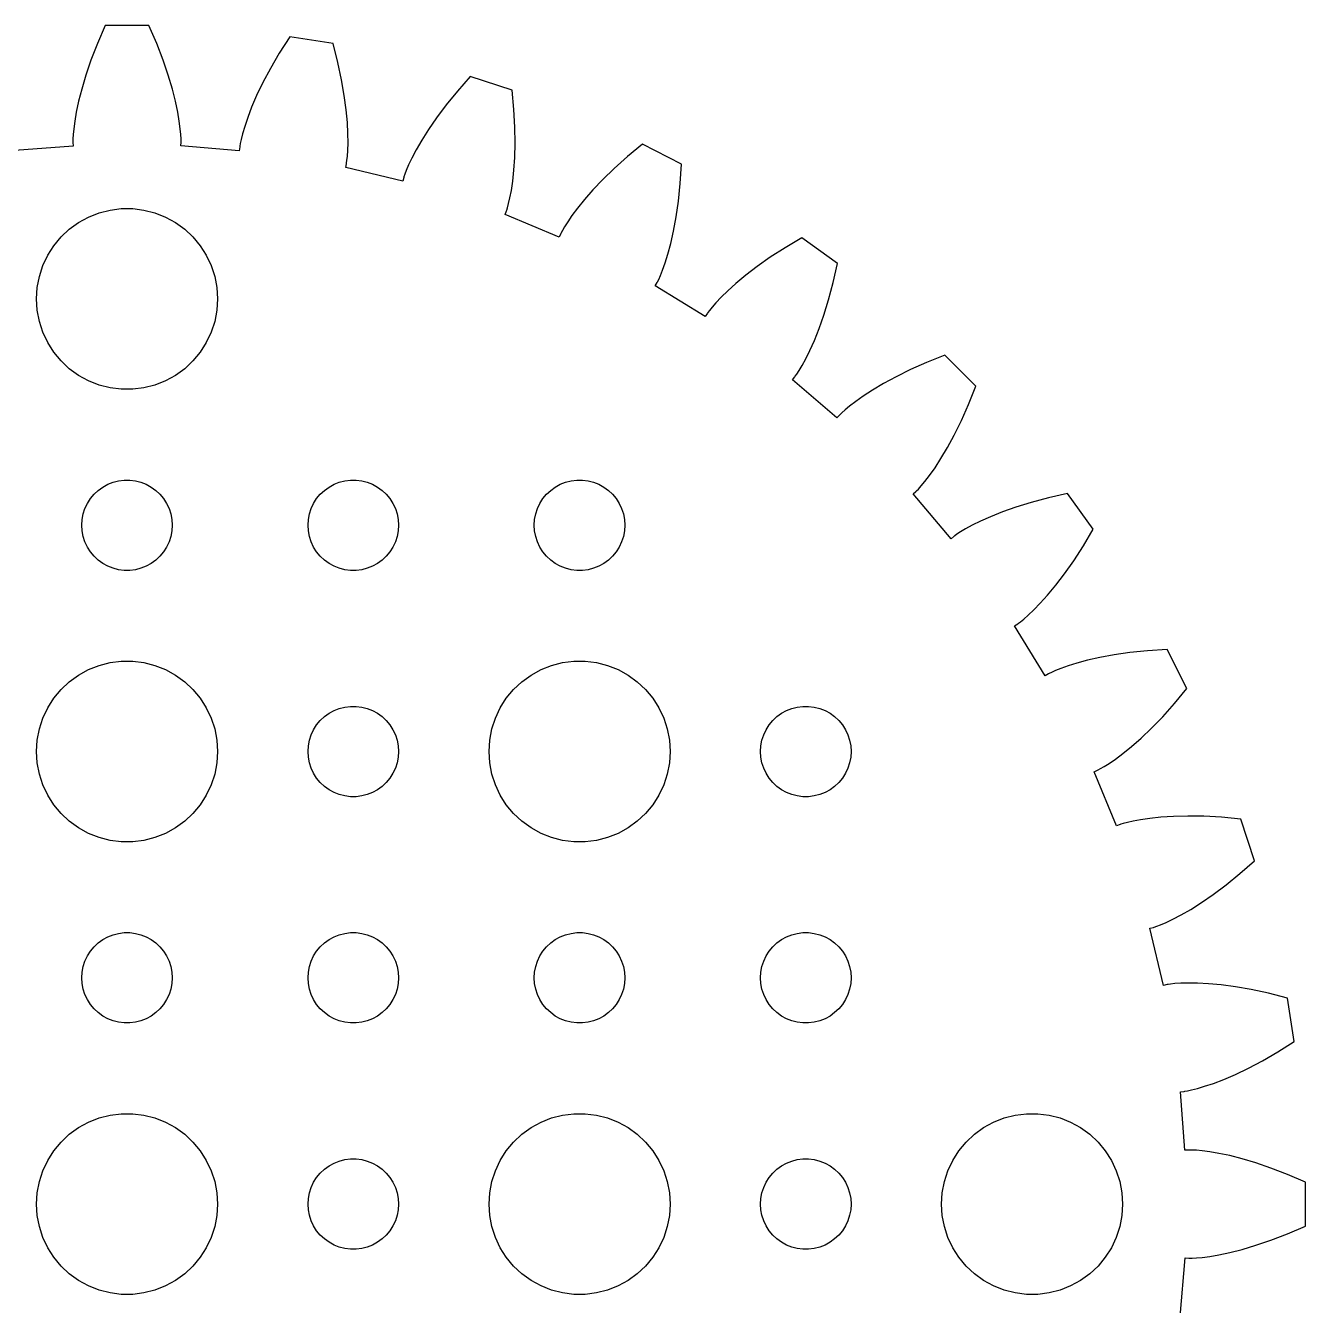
# Model space of a CAD drawing. Header units: metres. Extents: x -39.1 to 39.1, y -39.1 to 39.1.
# Drawn here: x -3.36 to 39.06, y -3.36 to 39.06 of the extents above; entities that cross this region are included whole.
import ezdxf

# ---------------------------------------------------------------- set-up
doc = ezdxf.new("R2010")
doc.units = ezdxf.units.M

msp = doc.modelspace()

# ---------------------------------------------------------------- linework, layer by layer
for p, q in [((-0.727402, 39.0597), (-0.983231, 38.4681)), ((0.727402, 39.0597), (-0.727402, 39.0597)), ((0.983231, 38.4681), (0.727402, 39.0597)), ((5.39183, 38.6926), (5.0466, 38.1483)), ((6.82874, 38.465), (5.39183, 38.6926)), ((-0.983231, 38.4681), (-1.1951, 37.919)), ((1.1951, 37.919), (0.983231, 38.4681)), ((6.98885, 37.8407), (6.82874, 38.465)), ((-1.1951, 37.919), (-1.36684, 37.415)), ((1.36684, 37.415), (1.1951, 37.919)), ((5.0466, 38.1483), (4.75145, 37.6391)), ((7.11221, 37.2652), (6.98885, 37.8407)), ((-1.36684, 37.415), (-1.50243, 36.9582)), ((1.50243, 36.9582), (1.36684, 37.415)), ((4.75145, 37.6391), (4.50298, 37.1682)), ((11.3783, 37.3728), (10.9522, 36.8892)), ((12.7619, 36.9232), (11.3783, 37.3728)), ((-1.50243, 36.9582), (-1.60591, 36.5508)), ((1.60591, 36.5508), (1.50243, 36.9582)), ((4.50298, 37.1682), (4.29761, 36.7382)), ((7.20299, 36.7405), (7.11221, 37.2652)), ((12.8224, 36.2815), (12.7619, 36.9232)), ((-1.60591, 36.5508), (-1.68147, 36.1944)), ((1.68147, 36.1944), (1.60591, 36.5508)), ((4.29761, 36.7382), (4.13165, 36.352)), ((7.26546, 36.2682), (7.20299, 36.7405)), ((10.9522, 36.8892), (10.581, 36.4324)), ((-1.68147, 36.1944), (-1.73337, 35.8905)), ((1.73337, 35.8905), (1.68147, 36.1944)), ((4.13165, 36.352), (4.00127, 36.0118)), ((7.30394, 35.8496), (7.26546, 36.2682)), ((10.581, 36.4324), (10.2619, 36.0061)), ((12.8542, 35.6938), (12.8224, 36.2815)), ((-1.76591, 35.6404), (-1.78348, 35.445)), ((-1.73337, 35.8905), (-1.76591, 35.6404)), ((1.76591, 35.6404), (1.73337, 35.8905)), ((1.78348, 35.445), (1.76591, 35.6404)), ((3.90248, 35.7198), (3.83121, 35.4778)), ((4.00127, 36.0118), (3.90248, 35.7198)), ((7.32281, 35.4857), (7.30394, 35.8496)), ((10.2619, 36.0061), (9.99182, 35.6136)), ((12.8618, 35.1614), (12.8542, 35.6938)), ((-1.79051, 35.305), (-1.79146, 35.2209)), ((-1.79146, 35.2209), (-1.79077, 35.1929)), ((-1.78348, 35.445), (-1.79051, 35.305)), ((1.79051, 35.305), (1.78348, 35.445)), ((1.79146, 35.2209), (1.79051, 35.305)), ((1.79077, 35.1929), (1.79146, 35.2209)), ((3.78329, 35.2876), (3.75444, 35.1505)), ((3.83121, 35.4778), (3.78329, 35.2876)), ((7.32652, 35.1774), (7.32281, 35.4857)), ((9.7675, 35.2581), (9.58549, 34.9425)), ((9.99182, 35.6136), (9.7675, 35.2581)), ((-1.78416, 35.063), (-3.72354, 34.9168)), ((-1.79077, 35.1929), (-1.78416, 35.063)), ((1.78448, 35.0694), (1.79077, 35.1929)), ((3.72285, 34.9104), (1.78448, 35.0694)), ((3.73665, 35.0398), (3.72285, 34.9104)), ((3.74036, 35.0676), (3.73665, 35.0398)), ((3.75444, 35.1505), (3.74036, 35.0676)), ((7.30634, 34.7296), (7.31955, 34.9253)), ((7.31955, 34.9253), (7.32652, 35.1774)), ((9.58549, 34.9425), (9.44223, 34.6695)), ((12.8496, 34.6851), (12.8618, 35.1614)), ((17.0846, 35.1327), (16.5881, 34.7217)), ((18.3809, 34.4722), (17.0846, 35.1327)), ((7.24858, 34.3585), (7.27411, 34.4795)), ((7.27411, 34.4795), (7.27916, 34.5071)), ((7.27916, 34.5071), (7.29138, 34.5903)), ((7.29138, 34.5903), (7.30634, 34.7296)), ((9.33398, 34.4417), (9.2569, 34.2613)), ((9.44223, 34.6695), (9.33398, 34.4417)), ((12.8221, 34.2656), (12.8496, 34.6851)), ((16.5881, 34.7217), (16.15, 34.3286)), ((18.3402, 33.8289), (18.3809, 34.4722)), ((9.13821, 33.8982), (7.24858, 34.3585)), ((9.17209, 34.0238), (9.13821, 33.8982)), ((9.18008, 34.0507), (9.17209, 34.0238)), ((9.20697, 34.1304), (9.18008, 34.0507)), ((9.2569, 34.2613), (9.20697, 34.1304)), ((12.7838, 33.9033), (12.8221, 34.2656)), ((15.7682, 33.9575), (15.44, 33.6121)), ((16.15, 34.3286), (15.7682, 33.9575)), ((12.693, 33.3503), (12.7393, 33.5982)), ((12.7393, 33.5982), (12.7838, 33.9033)), ((15.44, 33.6121), (15.1628, 33.2961)), ((18.2797, 33.2435), (18.3402, 33.8289)), ((12.6127, 33.0238), (12.6493, 33.159)), ((12.6493, 33.159), (12.693, 33.3503)), ((15.1628, 33.2961), (14.9337, 33.0128)), ((18.2039, 32.7164), (18.2797, 33.2435)), ((-1.60747, 32.533), (-1.27733, 32.7145)), ((-1.27733, 32.7145), (-0.927048, 32.8532)), ((-0.927048, 32.8532), (-0.562134, 32.9469)), ((-0.562134, 32.9469), (-0.18837, 32.9941)), ((-0.18837, 32.9941), (0.18837, 32.9941)), ((0.18837, 32.9941), (0.562134, 32.9469)), ((0.562134, 32.9469), (0.927048, 32.8532)), ((0.927048, 32.8532), (1.27733, 32.7145)), ((1.27733, 32.7145), (1.60747, 32.533)), ((12.5342, 32.8016), (12.5783, 32.9171)), ((14.3286, 32.0513), (12.5342, 32.8016)), ((12.5783, 32.9171), (12.5876, 32.9435)), ((12.5876, 32.9435), (12.6127, 33.0238)), ((14.7495, 32.7656), (14.6069, 32.5575)), ((14.9337, 33.0128), (14.7495, 32.7656)), ((18.1174, 32.2479), (18.2039, 32.7164)), ((-2.1869, 32.0536), (-1.91226, 32.3115)), ((-1.91226, 32.3115), (-1.60747, 32.533)), ((1.60747, 32.533), (1.91226, 32.3115)), ((1.91226, 32.3115), (2.1869, 32.0536)), ((14.4328, 32.2699), (14.3938, 32.1954)), ((14.5026, 32.3914), (14.4328, 32.2699)), ((14.6069, 32.5575), (14.5026, 32.3914)), ((18.0246, 31.8379), (18.1174, 32.2479)), ((-2.42705, 31.7634), (-2.1869, 32.0536)), ((2.1869, 32.0536), (2.42705, 31.7634)), ((14.3817, 32.1701), (14.3286, 32.0513)), ((14.3938, 32.1954), (14.3817, 32.1701)), ((17.9301, 31.4861), (18.0246, 31.8379)), ((22.3703, 32.0275), (21.8155, 31.6993)), ((23.5472, 31.1724), (22.3703, 32.0275)), ((-2.78932, 31.1044), (-2.62891, 31.4453)), ((-2.62891, 31.4453), (-2.42705, 31.7634)), ((2.42705, 31.7634), (2.62891, 31.4453)), ((2.62891, 31.4453), (2.78932, 31.1044)), ((17.8384, 31.1917), (17.9301, 31.4861)), ((21.8155, 31.6993), (21.3214, 31.3796)), ((-2.90575, 30.7461), (-2.78932, 31.1044)), ((2.78932, 31.1044), (2.90575, 30.7461)), ((17.7538, 30.9541), (17.8384, 31.1917)), ((20.8862, 31.0728), (20.508, 30.7829)), ((21.3214, 31.3796), (20.8862, 31.0728)), ((23.4064, 30.5434), (23.5472, 31.1724)), ((-2.97633, 30.376), (-2.90575, 30.7461)), ((2.90575, 30.7461), (2.97633, 30.376)), ((17.5112, 30.437), (17.5728, 30.5441)), ((17.5728, 30.5441), (17.5862, 30.5688)), ((17.5862, 30.5688), (17.6235, 30.6441)), ((17.6235, 30.6441), (17.6808, 30.772)), ((17.6808, 30.772), (17.7538, 30.9541)), ((20.508, 30.7829), (20.1848, 30.5141)), ((23.2551, 29.9747), (23.4064, 30.5434)), ((-3, 30), (-2.97633, 30.376)), ((2.97633, 30.376), (3, 30)), ((19.1661, 29.4152), (17.5112, 30.437)), ((19.9142, 30.2702), (19.6936, 30.0549)), ((20.1848, 30.5141), (19.9142, 30.2702)), ((-2.97633, 29.624), (-3, 30)), ((3, 30), (2.97633, 29.624)), ((19.3912, 29.7239), (19.3032, 29.6148)), ((19.5202, 29.8716), (19.3912, 29.7239)), ((19.6936, 30.0549), (19.5202, 29.8716)), ((23.0978, 29.4659), (23.2551, 29.9747)), ((-2.90575, 29.2539), (-2.97633, 29.624)), ((2.97633, 29.624), (2.90575, 29.2539)), ((19.2371, 29.5243), (19.1661, 29.4152)), ((19.253, 29.5473), (19.2371, 29.5243)), ((19.3032, 29.6148), (19.253, 29.5473)), ((22.939, 29.0167), (23.0978, 29.4659)), ((-2.78932, 28.8956), (-2.90575, 29.2539)), ((-2.62891, 28.5547), (-2.78932, 28.8956)), ((2.78932, 28.8956), (2.62891, 28.5547)), ((2.90575, 29.2539), (2.78932, 28.8956)), ((22.7832, 28.6263), (22.939, 29.0167)), ((-2.42705, 28.2366), (-2.62891, 28.5547)), ((2.62891, 28.5547), (2.42705, 28.2366)), ((22.6349, 28.2935), (22.7832, 28.6263)), ((-2.1869, 27.9464), (-2.42705, 28.2366)), ((2.42705, 28.2366), (2.1869, 27.9464)), ((22.3775, 27.7957), (22.4982, 28.0172)), ((22.4982, 28.0172), (22.6349, 28.2935)), ((27.105, 28.1337), (26.5058, 27.8963)), ((28.1337, 27.105), (27.105, 28.1337)), ((-1.91226, 27.6884), (-2.1869, 27.9464)), ((-1.60747, 27.467), (-1.91226, 27.6884)), ((1.91226, 27.6884), (1.60747, 27.467)), ((2.1869, 27.9464), (1.91226, 27.6884)), ((22.2003, 27.5099), (22.2769, 27.6273)), ((22.2769, 27.6273), (22.3775, 27.7957)), ((25.9677, 27.6578), (25.4899, 27.4229)), ((26.5058, 27.8963), (25.9677, 27.6578)), ((-1.27733, 27.2855), (-1.60747, 27.467)), ((-0.927048, 27.1468), (-1.27733, 27.2855)), ((1.27733, 27.2855), (0.927048, 27.1468)), ((1.60747, 27.467), (1.27733, 27.2855)), ((22.057, 27.3229), (22.1346, 27.4191)), ((23.5317, 26.0549), (22.057, 27.3229)), ((22.1346, 27.4191), (22.1517, 27.4413)), ((22.1517, 27.4413), (22.2003, 27.5099)), ((25.071, 27.1958), (24.7098, 26.9809)), ((25.4899, 27.4229), (25.071, 27.1958)), ((-0.562134, 27.0531), (-0.927048, 27.1468)), ((-0.18837, 27.0059), (-0.562134, 27.0531)), ((0.18837, 27.0059), (-0.18837, 27.0059)), ((0.562134, 27.0531), (0.18837, 27.0059)), ((0.927048, 27.1468), (0.562134, 27.0531)), ((24.4043, 26.7823), (24.1527, 26.6041)), ((24.7098, 26.9809), (24.4043, 26.7823)), ((27.8963, 26.5058), (28.1337, 27.105)), ((23.8023, 26.3245), (23.6983, 26.2305)), ((23.9529, 26.4502), (23.8023, 26.3245)), ((24.1527, 26.6041), (23.9529, 26.4502)), ((27.6578, 25.9677), (27.8963, 26.5058)), ((23.6189, 26.1514), (23.5317, 26.0549)), ((23.6382, 26.1717), (23.6189, 26.1514)), ((23.6983, 26.2305), (23.6382, 26.1717)), ((27.4229, 25.4899), (27.6578, 25.9677)), ((27.1958, 25.071), (27.4229, 25.4899)), ((26.9809, 24.7098), (27.1958, 25.071)), ((26.7823, 24.4043), (26.9809, 24.7098)), ((26.6041, 24.1527), (26.7823, 24.4043)), ((-0.956131, 23.6558), (-0.803726, 23.7665)), ((-0.803726, 23.7665), (-0.638657, 23.8572)), ((-0.638657, 23.8572), (-0.463516, 23.9266)), ((-0.463516, 23.9266), (-0.281067, 23.9734)), ((-0.281067, 23.9734), (-0.094177, 23.997)), ((-0.094177, 23.997), (0.094177, 23.997)), ((0.094177, 23.997), (0.281067, 23.9734)), ((0.281067, 23.9734), (0.463516, 23.9266)), ((0.463516, 23.9266), (0.638657, 23.8572)), ((0.638657, 23.8572), (0.803726, 23.7665)), ((0.803726, 23.7665), (0.956131, 23.6558)), ((6.54385, 23.6558), (6.69626, 23.7665)), ((6.69626, 23.7665), (6.86133, 23.8572)), ((6.86133, 23.8572), (7.03647, 23.9266)), ((7.03647, 23.9266), (7.21892, 23.9734)), ((7.21892, 23.9734), (7.40581, 23.997)), ((7.40581, 23.997), (7.59418, 23.997)), ((7.59418, 23.997), (7.78107, 23.9734)), ((7.78107, 23.9734), (7.96352, 23.9266)), ((7.96352, 23.9266), (8.13866, 23.8572)), ((8.13866, 23.8572), (8.30373, 23.7665)), ((8.30373, 23.7665), (8.45613, 23.6558)), ((14.0439, 23.6558), (14.1963, 23.7665)), ((14.1963, 23.7665), (14.3613, 23.8572)), ((14.3613, 23.8572), (14.5365, 23.9266)), ((14.5365, 23.9266), (14.7189, 23.9734)), ((14.7189, 23.9734), (14.9058, 23.997)), ((14.9058, 23.997), (15.0942, 23.997)), ((15.0942, 23.997), (15.2811, 23.9734)), ((15.2811, 23.9734), (15.4635, 23.9266)), ((15.4635, 23.9266), (15.6387, 23.8572)), ((15.6387, 23.8572), (15.8037, 23.7665)), ((15.8037, 23.7665), (15.9561, 23.6558)), ((26.2305, 23.6983), (26.3245, 23.8023)), ((26.3245, 23.8023), (26.4502, 23.9529)), ((26.4502, 23.9529), (26.6041, 24.1527)), ((-1.31445, 23.2226), (-1.21352, 23.3817)), ((-1.21352, 23.3817), (-1.09344, 23.5268)), ((-1.09344, 23.5268), (-0.956131, 23.6558)), ((0.956131, 23.6558), (1.09344, 23.5268)), ((1.09344, 23.5268), (1.21352, 23.3817)), ((1.21352, 23.3817), (1.31445, 23.2226)), ((6.18553, 23.2226), (6.28647, 23.3817)), ((6.28647, 23.3817), (6.40654, 23.5268)), ((6.40654, 23.5268), (6.54385, 23.6558)), ((8.45613, 23.6558), (8.59344, 23.5268)), ((8.59344, 23.5268), (8.71352, 23.3817)), ((8.71352, 23.3817), (8.81445, 23.2226)), ((13.6855, 23.2226), (13.7865, 23.3817)), ((13.7865, 23.3817), (13.9065, 23.5268)), ((13.9065, 23.5268), (14.0439, 23.6558)), ((15.9561, 23.6558), (16.0934, 23.5268)), ((16.0934, 23.5268), (16.2135, 23.3817)), ((16.2135, 23.3817), (16.3145, 23.2226)), ((26.0597, 23.536), (26.1514, 23.6189)), ((27.3178, 22.0529), (26.0597, 23.536)), ((26.1514, 23.6189), (26.1717, 23.6382)), ((26.1717, 23.6382), (26.2305, 23.6983)), ((30.5434, 23.4064), (29.9747, 23.2551)), ((31.1724, 23.5472), (30.5434, 23.4064)), ((32.0275, 22.3703), (31.1724, 23.5472)), ((-1.45287, 22.873), (-1.39465, 23.0522)), ((-1.39465, 23.0522), (-1.31445, 23.2226)), ((1.31445, 23.2226), (1.39465, 23.0522)), ((1.39465, 23.0522), (1.45287, 22.873)), ((6.04712, 22.873), (6.10533, 23.0522)), ((6.10533, 23.0522), (6.18553, 23.2226)), ((8.81445, 23.2226), (8.89465, 23.0522)), ((8.89465, 23.0522), (8.95287, 22.873)), ((13.5471, 22.873), (13.6053, 23.0522)), ((13.6053, 23.0522), (13.6855, 23.2226)), ((16.3145, 23.2226), (16.3947, 23.0522)), ((16.3947, 23.0522), (16.4529, 22.873)), ((29.0167, 22.939), (28.6263, 22.7832)), ((29.4659, 23.0978), (29.0167, 22.939)), ((29.9747, 23.2551), (29.4659, 23.0978)), ((-1.5, 22.5), (-1.48816, 22.688)), ((-1.48816, 22.312), (-1.5, 22.5)), ((-1.48816, 22.688), (-1.45287, 22.873)), ((1.45287, 22.873), (1.48816, 22.688)), ((1.48816, 22.688), (1.5, 22.5)), ((1.5, 22.5), (1.48816, 22.312)), ((6, 22.5), (6.01183, 22.688)), ((6.01183, 22.312), (6, 22.5)), ((6.01183, 22.688), (6.04712, 22.873)), ((8.95287, 22.873), (8.98816, 22.688)), ((8.98816, 22.688), (9, 22.5)), ((9, 22.5), (8.98816, 22.312)), ((13.5, 22.5), (13.5118, 22.688)), ((13.5118, 22.312), (13.5, 22.5)), ((13.5118, 22.688), (13.5471, 22.873)), ((16.4529, 22.873), (16.4882, 22.688)), ((16.4882, 22.688), (16.5, 22.5)), ((16.5, 22.5), (16.4882, 22.312)), ((28.0172, 22.4982), (27.7957, 22.3775)), ((28.2935, 22.6349), (28.0172, 22.4982)), ((28.6263, 22.7832), (28.2935, 22.6349)), ((-1.45287, 22.127), (-1.48816, 22.312)), ((-1.39465, 21.9478), (-1.45287, 22.127)), ((1.45287, 22.127), (1.39465, 21.9478)), ((1.48816, 22.312), (1.45287, 22.127)), ((6.04712, 22.127), (6.01183, 22.312)), ((6.10533, 21.9478), (6.04712, 22.127)), ((8.95287, 22.127), (8.89465, 21.9478)), ((8.98816, 22.312), (8.95287, 22.127)), ((13.5471, 22.127), (13.5118, 22.312)), ((13.6053, 21.9478), (13.5471, 22.127)), ((16.4529, 22.127), (16.3947, 21.9478)), ((16.4882, 22.312), (16.4529, 22.127)), ((27.4191, 22.1346), (27.3178, 22.0529)), ((27.4413, 22.1517), (27.4191, 22.1346)), ((27.5099, 22.2003), (27.4413, 22.1517)), ((27.6273, 22.2769), (27.5099, 22.2003)), ((27.7957, 22.3775), (27.6273, 22.2769)), ((31.6993, 21.8155), (32.0275, 22.3703)), ((-1.31445, 21.7774), (-1.39465, 21.9478)), ((-1.21352, 21.6183), (-1.31445, 21.7774)), ((1.31445, 21.7774), (1.21352, 21.6183)), ((1.39465, 21.9478), (1.31445, 21.7774)), ((6.18553, 21.7774), (6.10533, 21.9478)), ((6.28647, 21.6183), (6.18553, 21.7774)), ((8.81445, 21.7774), (8.71352, 21.6183)), ((8.89465, 21.9478), (8.81445, 21.7774)), ((13.6855, 21.7774), (13.6053, 21.9478)), ((13.7865, 21.6183), (13.6855, 21.7774)), ((16.3145, 21.7774), (16.2135, 21.6183)), ((16.3947, 21.9478), (16.3145, 21.7774)), ((31.3796, 21.3214), (31.6993, 21.8155)), ((-1.09344, 21.4732), (-1.21352, 21.6183)), ((-0.956131, 21.3442), (-1.09344, 21.4732)), ((-0.803726, 21.2335), (-0.956131, 21.3442)), ((-0.638657, 21.1427), (-0.803726, 21.2335)), ((0.803726, 21.2335), (0.638657, 21.1427)), ((0.956131, 21.3442), (0.803726, 21.2335)), ((1.09344, 21.4732), (0.956131, 21.3442)), ((1.21352, 21.6183), (1.09344, 21.4732)), ((6.40654, 21.4732), (6.28647, 21.6183)), ((6.54385, 21.3442), (6.40654, 21.4732)), ((6.69626, 21.2335), (6.54385, 21.3442)), ((6.86133, 21.1427), (6.69626, 21.2335)), ((8.30373, 21.2335), (8.13866, 21.1427)), ((8.45613, 21.3442), (8.30373, 21.2335)), ((8.59344, 21.4732), (8.45613, 21.3442)), ((8.71352, 21.6183), (8.59344, 21.4732)), ((13.9065, 21.4732), (13.7865, 21.6183)), ((14.0439, 21.3442), (13.9065, 21.4732)), ((14.1963, 21.2335), (14.0439, 21.3442)), ((14.3613, 21.1427), (14.1963, 21.2335)), ((15.8037, 21.2335), (15.6387, 21.1427)), ((15.9561, 21.3442), (15.8037, 21.2335)), ((16.0934, 21.4732), (15.9561, 21.3442)), ((16.2135, 21.6183), (16.0934, 21.4732)), ((31.0728, 20.8862), (31.3796, 21.3214)), ((-0.463516, 21.0734), (-0.638657, 21.1427)), ((-0.281067, 21.0266), (-0.463516, 21.0734)), ((-0.094177, 21.003), (-0.281067, 21.0266)), ((0.094177, 21.003), (-0.094177, 21.003)), ((0.281067, 21.0266), (0.094177, 21.003)), ((0.463516, 21.0734), (0.281067, 21.0266)), ((0.638657, 21.1427), (0.463516, 21.0734)), ((7.03647, 21.0734), (6.86133, 21.1427)), ((7.21892, 21.0266), (7.03647, 21.0734)), ((7.40581, 21.003), (7.21892, 21.0266)), ((7.59418, 21.003), (7.40581, 21.003)), ((7.78107, 21.0266), (7.59418, 21.003)), ((7.96352, 21.0734), (7.78107, 21.0266)), ((8.13866, 21.1427), (7.96352, 21.0734)), ((14.5365, 21.0734), (14.3613, 21.1427)), ((14.7189, 21.0266), (14.5365, 21.0734)), ((14.9058, 21.003), (14.7189, 21.0266)), ((15.0942, 21.003), (14.9058, 21.003)), ((15.2811, 21.0266), (15.0942, 21.003)), ((15.4635, 21.0734), (15.2811, 21.0266)), ((15.6387, 21.1427), (15.4635, 21.0734)), ((30.7829, 20.508), (31.0728, 20.8862)), ((30.5141, 20.1848), (30.7829, 20.508)), ((30.2702, 19.9142), (30.5141, 20.1848)), ((29.7239, 19.3912), (29.8716, 19.5202)), ((29.8716, 19.5202), (30.0549, 19.6936)), ((30.0549, 19.6936), (30.2702, 19.9142)), ((29.4207, 19.1696), (29.5243, 19.2371)), ((30.4313, 17.5079), (29.4207, 19.1696)), ((29.5243, 19.2371), (29.5473, 19.253)), ((29.5473, 19.253), (29.6148, 19.3032)), ((29.6148, 19.3032), (29.7239, 19.3912)), ((33.2435, 18.2797), (32.7164, 18.2039)), ((33.8289, 18.3402), (33.2435, 18.2797)), ((34.4722, 18.3809), (33.8289, 18.3402)), ((35.1327, 17.0846), (34.4722, 18.3809)), ((-1.27733, 17.7145), (-0.927048, 17.8532)), ((-0.927048, 17.8532), (-0.562134, 17.9469)), ((-0.562134, 17.9469), (-0.18837, 17.9941)), ((-0.18837, 17.9941), (0.18837, 17.9941)), ((0.18837, 17.9941), (0.562134, 17.9469)), ((0.562134, 17.9469), (0.927048, 17.8532)), ((0.927048, 17.8532), (1.27733, 17.7145)), ((13.7227, 17.7145), (14.0729, 17.8532)), ((14.0729, 17.8532), (14.4379, 17.9469)), ((14.4379, 17.9469), (14.8116, 17.9941)), ((14.8116, 17.9941), (15.1884, 17.9941)), ((15.1884, 17.9941), (15.5621, 17.9469)), ((15.5621, 17.9469), (15.927, 17.8532)), ((15.927, 17.8532), (16.2773, 17.7145)), ((31.1917, 17.8384), (30.9541, 17.7538)), ((31.4861, 17.9301), (31.1917, 17.8384)), ((31.8379, 18.0246), (31.4861, 17.9301)), ((32.2479, 18.1174), (31.8379, 18.0246)), ((32.7164, 18.2039), (32.2479, 18.1174)), ((-1.91226, 17.3115), (-1.60747, 17.533)), ((-1.60747, 17.533), (-1.27733, 17.7145)), ((1.27733, 17.7145), (1.60747, 17.533)), ((1.60747, 17.533), (1.91226, 17.3115)), ((13.0877, 17.3115), (13.3925, 17.533)), ((13.3925, 17.533), (13.7227, 17.7145)), ((16.2773, 17.7145), (16.6075, 17.533)), ((16.6075, 17.533), (16.9123, 17.3115)), ((30.5441, 17.5728), (30.4313, 17.5079)), ((30.5688, 17.5862), (30.5441, 17.5728)), ((30.6441, 17.6235), (30.5688, 17.5862)), ((30.772, 17.6808), (30.6441, 17.6235)), ((30.9541, 17.7538), (30.772, 17.6808)), ((-2.42705, 16.7634), (-2.1869, 17.0536)), ((-2.1869, 17.0536), (-1.91226, 17.3115)), ((1.91226, 17.3115), (2.1869, 17.0536)), ((2.1869, 17.0536), (2.42705, 16.7634)), ((12.5729, 16.7634), (12.8131, 17.0536)), ((12.8131, 17.0536), (13.0877, 17.3115)), ((16.9123, 17.3115), (17.1869, 17.0536)), ((17.1869, 17.0536), (17.427, 16.7634)), ((34.7217, 16.5881), (35.1327, 17.0846)), ((-2.62891, 16.4453), (-2.42705, 16.7634)), ((2.42705, 16.7634), (2.62891, 16.4453)), ((12.3711, 16.4453), (12.5729, 16.7634)), ((17.427, 16.7634), (17.6289, 16.4453)), ((34.3286, 16.15), (34.7217, 16.5881)), ((-2.78932, 16.1044), (-2.62891, 16.4453)), ((2.62891, 16.4453), (2.78932, 16.1044)), ((6.40654, 16.0268), (6.54385, 16.1558)), ((6.54385, 16.1558), (6.69626, 16.2665)), ((6.69626, 16.2665), (6.86133, 16.3572)), ((6.86133, 16.3572), (7.03647, 16.4266)), ((7.03647, 16.4266), (7.21892, 16.4734)), ((7.21892, 16.4734), (7.40581, 16.497)), ((7.40581, 16.497), (7.59418, 16.497)), ((7.59418, 16.497), (7.78107, 16.4734)), ((7.78107, 16.4734), (7.96352, 16.4266)), ((7.96352, 16.4266), (8.13866, 16.3572)), ((8.13866, 16.3572), (8.30373, 16.2665)), ((8.30373, 16.2665), (8.45613, 16.1558)), ((8.45613, 16.1558), (8.59344, 16.0268)), ((12.2107, 16.1044), (12.3711, 16.4453)), ((17.6289, 16.4453), (17.7893, 16.1044)), ((21.4065, 16.0268), (21.5439, 16.1558)), ((21.5439, 16.1558), (21.6963, 16.2665)), ((21.6963, 16.2665), (21.8613, 16.3572)), ((21.8613, 16.3572), (22.0365, 16.4266)), ((22.0365, 16.4266), (22.2189, 16.4734)), ((22.2189, 16.4734), (22.4058, 16.497)), ((22.4058, 16.497), (22.5942, 16.497)), ((22.5942, 16.497), (22.7811, 16.4734)), ((22.7811, 16.4734), (22.9635, 16.4266)), ((22.9635, 16.4266), (23.1387, 16.3572)), ((23.1387, 16.3572), (23.3037, 16.2665)), ((23.3037, 16.2665), (23.4561, 16.1558)), ((23.4561, 16.1558), (23.5934, 16.0268)), ((33.9575, 15.7682), (34.3286, 16.15)), ((-2.97633, 15.376), (-2.90575, 15.7461)), ((-2.90575, 15.7461), (-2.78932, 16.1044)), ((2.78932, 16.1044), (2.90575, 15.7461)), ((2.90575, 15.7461), (2.97633, 15.376)), ((6.10533, 15.5522), (6.18553, 15.7226)), ((6.18553, 15.7226), (6.28647, 15.8817)), ((6.28647, 15.8817), (6.40654, 16.0268)), ((8.59344, 16.0268), (8.71352, 15.8817)), ((8.71352, 15.8817), (8.81445, 15.7226)), ((8.81445, 15.7226), (8.89465, 15.5522)), ((12.0237, 15.376), (12.0942, 15.7461)), ((12.0942, 15.7461), (12.2107, 16.1044)), ((17.7893, 16.1044), (17.9057, 15.7461)), ((17.9057, 15.7461), (17.9763, 15.376)), ((21.1053, 15.5522), (21.1855, 15.7226)), ((21.1855, 15.7226), (21.2865, 15.8817)), ((21.2865, 15.8817), (21.4065, 16.0268)), ((23.5934, 16.0268), (23.7135, 15.8817)), ((23.7135, 15.8817), (23.8145, 15.7226)), ((23.8145, 15.7226), (23.8947, 15.5522)), ((33.6121, 15.44), (33.9575, 15.7682)), ((-3, 15), (-2.97633, 15.376)), ((2.97633, 15.376), (3, 15)), ((6.01183, 15.188), (6.04712, 15.373)), ((6.04712, 15.373), (6.10533, 15.5522)), ((8.89465, 15.5522), (8.95287, 15.373)), ((8.95287, 15.373), (8.98816, 15.188)), ((12, 15), (12.0237, 15.376)), ((17.9763, 15.376), (18, 15)), ((21.0118, 15.188), (21.0471, 15.373)), ((21.0471, 15.373), (21.1053, 15.5522)), ((23.8947, 15.5522), (23.9529, 15.373)), ((23.9529, 15.373), (23.9882, 15.188)), ((33.2961, 15.1628), (33.6121, 15.44)), ((-2.97633, 14.624), (-3, 15)), ((3, 15), (2.97633, 14.624)), ((6, 15), (6.01183, 15.188)), ((6.01183, 14.812), (6, 15)), ((8.98816, 15.188), (9, 15)), ((9, 15), (8.98816, 14.812)), ((12.0237, 14.624), (12, 15)), ((18, 15), (17.9763, 14.624)), ((21, 15), (21.0118, 15.188)), ((21.0118, 14.812), (21, 15)), ((23.9882, 15.188), (24, 15)), ((24, 15), (23.9882, 14.812)), ((32.7656, 14.7495), (33.0128, 14.9337)), ((33.0128, 14.9337), (33.2961, 15.1628)), ((-2.90575, 14.2539), (-2.97633, 14.624)), ((2.97633, 14.624), (2.90575, 14.2539)), ((6.04712, 14.627), (6.01183, 14.812)), ((6.10533, 14.4478), (6.04712, 14.627)), ((6.18553, 14.2774), (6.10533, 14.4478)), ((8.89465, 14.4478), (8.81445, 14.2774)), ((8.95287, 14.627), (8.89465, 14.4478)), ((8.98816, 14.812), (8.95287, 14.627)), ((12.0942, 14.2539), (12.0237, 14.624)), ((17.9763, 14.624), (17.9057, 14.2539)), ((21.0471, 14.627), (21.0118, 14.812)), ((21.1053, 14.4478), (21.0471, 14.627)), ((21.1855, 14.2774), (21.1053, 14.4478)), ((23.8947, 14.4478), (23.8145, 14.2774)), ((23.9529, 14.627), (23.8947, 14.4478)), ((23.9882, 14.812), (23.9529, 14.627)), ((32.1954, 14.3938), (32.2699, 14.4328)), ((32.2699, 14.4328), (32.3914, 14.5026)), ((32.3914, 14.5026), (32.5575, 14.6069)), ((32.5575, 14.6069), (32.7656, 14.7495)), ((-2.78932, 13.8956), (-2.90575, 14.2539)), ((2.90575, 14.2539), (2.78932, 13.8956)), ((6.28647, 14.1183), (6.18553, 14.2774)), ((6.40654, 13.9732), (6.28647, 14.1183)), ((8.71352, 14.1183), (8.59344, 13.9732)), ((8.81445, 14.2774), (8.71352, 14.1183)), ((12.2107, 13.8956), (12.0942, 14.2539)), ((17.9057, 14.2539), (17.7893, 13.8956)), ((21.2865, 14.1183), (21.1855, 14.2774)), ((21.4065, 13.9732), (21.2865, 14.1183)), ((23.7135, 14.1183), (23.5934, 13.9732)), ((23.8145, 14.2774), (23.7135, 14.1183)), ((32.0573, 14.3312), (32.1701, 14.3817)), ((32.7955, 12.5319), (32.0573, 14.3312)), ((32.1701, 14.3817), (32.1954, 14.3938)), ((-2.62891, 13.5547), (-2.78932, 13.8956)), ((2.78932, 13.8956), (2.62891, 13.5547)), ((6.54385, 13.8442), (6.40654, 13.9732)), ((6.69626, 13.7335), (6.54385, 13.8442)), ((6.86133, 13.6427), (6.69626, 13.7335)), ((7.03647, 13.5734), (6.86133, 13.6427)), ((8.13866, 13.6427), (7.96352, 13.5734)), ((8.30373, 13.7335), (8.13866, 13.6427)), ((8.45613, 13.8442), (8.30373, 13.7335)), ((8.59344, 13.9732), (8.45613, 13.8442)), ((12.3711, 13.5547), (12.2107, 13.8956)), ((17.7893, 13.8956), (17.6289, 13.5547)), ((21.5439, 13.8442), (21.4065, 13.9732)), ((21.6963, 13.7335), (21.5439, 13.8442)), ((21.8613, 13.6427), (21.6963, 13.7335)), ((22.0365, 13.5734), (21.8613, 13.6427)), ((23.1387, 13.6427), (22.9635, 13.5734)), ((23.3037, 13.7335), (23.1387, 13.6427)), ((23.4561, 13.8442), (23.3037, 13.7335)), ((23.5934, 13.9732), (23.4561, 13.8442)), ((-2.42705, 13.2366), (-2.62891, 13.5547)), ((-2.1869, 12.9464), (-2.42705, 13.2366)), ((2.42705, 13.2366), (2.1869, 12.9464)), ((2.62891, 13.5547), (2.42705, 13.2366)), ((7.21892, 13.5266), (7.03647, 13.5734)), ((7.40581, 13.5029), (7.21892, 13.5266)), ((7.59418, 13.5029), (7.40581, 13.5029)), ((7.78107, 13.5266), (7.59418, 13.5029)), ((7.96352, 13.5734), (7.78107, 13.5266)), ((12.5729, 13.2366), (12.3711, 13.5547)), ((12.8131, 12.9464), (12.5729, 13.2366)), ((17.427, 13.2366), (17.1869, 12.9464)), ((17.6289, 13.5547), (17.427, 13.2366)), ((22.2189, 13.5266), (22.0365, 13.5734)), ((22.4058, 13.5029), (22.2189, 13.5266)), ((22.5942, 13.5029), (22.4058, 13.5029)), ((22.7811, 13.5266), (22.5942, 13.5029)), ((22.9635, 13.5734), (22.7811, 13.5266)), ((-1.91226, 12.6884), (-2.1869, 12.9464)), ((2.1869, 12.9464), (1.91226, 12.6884)), ((13.0877, 12.6884), (12.8131, 12.9464)), ((17.1869, 12.9464), (16.9123, 12.6884)), ((33.5982, 12.7393), (33.3503, 12.693)), ((33.9033, 12.7838), (33.5982, 12.7393)), ((34.2656, 12.8221), (33.9033, 12.7838)), ((34.6851, 12.8496), (34.2656, 12.8221)), ((35.1614, 12.8618), (34.6851, 12.8496)), ((35.6938, 12.8542), (35.1614, 12.8618)), ((36.2815, 12.8224), (35.6938, 12.8542)), ((36.9232, 12.7619), (36.2815, 12.8224)), ((37.3728, 11.3783), (36.9232, 12.7619)), ((-1.60747, 12.467), (-1.91226, 12.6884)), ((-1.27733, 12.2855), (-1.60747, 12.467)), ((1.60747, 12.467), (1.27733, 12.2855)), ((1.91226, 12.6884), (1.60747, 12.467)), ((13.3925, 12.467), (13.0877, 12.6884)), ((13.7227, 12.2855), (13.3925, 12.467)), ((16.6075, 12.467), (16.2773, 12.2855)), ((16.9123, 12.6884), (16.6075, 12.467)), ((32.9171, 12.5783), (32.7955, 12.5319)), ((32.9435, 12.5876), (32.9171, 12.5783)), ((33.0238, 12.6127), (32.9435, 12.5876)), ((33.159, 12.6493), (33.0238, 12.6127)), ((33.3503, 12.693), (33.159, 12.6493)), ((-0.927048, 12.1468), (-1.27733, 12.2855)), ((-0.562134, 12.0531), (-0.927048, 12.1468)), ((-0.18837, 12.0059), (-0.562134, 12.0531)), ((0.18837, 12.0059), (-0.18837, 12.0059)), ((0.562134, 12.0531), (0.18837, 12.0059)), ((0.927048, 12.1468), (0.562134, 12.0531)), ((1.27733, 12.2855), (0.927048, 12.1468)), ((14.0729, 12.1468), (13.7227, 12.2855)), ((14.4379, 12.0531), (14.0729, 12.1468)), ((14.8116, 12.0059), (14.4379, 12.0531)), ((15.1884, 12.0059), (14.8116, 12.0059)), ((15.5621, 12.0531), (15.1884, 12.0059)), ((15.927, 12.1468), (15.5621, 12.0531)), ((16.2773, 12.2855), (15.927, 12.1468)), ((36.8892, 10.9522), (37.3728, 11.3783)), ((36.4324, 10.581), (36.8892, 10.9522)), ((35.6136, 9.99182), (36.0061, 10.2619)), ((36.0061, 10.2619), (36.4324, 10.581)), ((34.9425, 9.58549), (35.2581, 9.7675)), ((35.2581, 9.7675), (35.6136, 9.99182)), ((34.2613, 9.2569), (34.4417, 9.33398)), ((34.4417, 9.33398), (34.6695, 9.44223)), ((34.6695, 9.44223), (34.9425, 9.58549)), ((-0.638657, 8.85724), (-0.463516, 8.92657)), ((-0.463516, 8.92657), (-0.281067, 8.97342)), ((-0.281067, 8.97342), (-0.094177, 8.99704)), ((-0.094177, 8.99704), (0.094177, 8.99704)), ((0.094177, 8.99704), (0.281067, 8.97342)), ((0.281067, 8.97342), (0.463516, 8.92657)), ((0.463516, 8.92657), (0.638657, 8.85724)), ((6.86133, 8.85724), (7.03647, 8.92657)), ((7.03647, 8.92657), (7.21892, 8.97342)), ((7.21892, 8.97342), (7.40581, 8.99704)), ((7.40581, 8.99704), (7.59418, 8.99704)), ((7.59418, 8.99704), (7.78107, 8.97342)), ((7.78107, 8.97342), (7.96352, 8.92657)), ((7.96352, 8.92657), (8.13866, 8.85724)), ((14.3613, 8.85724), (14.5365, 8.92657)), ((14.5365, 8.92657), (14.7189, 8.97342)), ((14.7189, 8.97342), (14.9058, 8.99704)), ((14.9058, 8.99704), (15.0942, 8.99704)), ((15.0942, 8.99704), (15.2811, 8.97342)), ((15.2811, 8.97342), (15.4635, 8.92657)), ((15.4635, 8.92657), (15.6387, 8.85724)), ((21.8613, 8.85724), (22.0365, 8.92657)), ((22.0365, 8.92657), (22.2189, 8.97342)), ((22.2189, 8.97342), (22.4058, 8.99704)), ((22.4058, 8.99704), (22.5942, 8.99704)), ((22.5942, 8.99704), (22.7811, 8.97342)), ((22.7811, 8.97342), (22.9635, 8.92657)), ((22.9635, 8.92657), (23.1387, 8.85724)), ((33.9045, 9.13991), (34.0238, 9.17209)), ((34.3522, 7.24725), (33.9045, 9.13991)), ((34.0238, 9.17209), (34.0507, 9.18008)), ((34.0507, 9.18008), (34.1304, 9.20697)), ((34.1304, 9.20697), (34.2613, 9.2569)), ((-1.21352, 8.38167), (-1.09344, 8.52681)), ((-1.09344, 8.52681), (-0.956131, 8.65576)), ((-0.956131, 8.65576), (-0.803726, 8.76648)), ((-0.803726, 8.76648), (-0.638657, 8.85724)), ((0.638657, 8.85724), (0.803726, 8.76648)), ((0.803726, 8.76648), (0.956131, 8.65576)), ((0.956131, 8.65576), (1.09344, 8.52681)), ((1.09344, 8.52681), (1.21352, 8.38167)), ((6.28647, 8.38167), (6.40654, 8.52681)), ((6.40654, 8.52681), (6.54385, 8.65576)), ((6.54385, 8.65576), (6.69626, 8.76648)), ((6.69626, 8.76648), (6.86133, 8.85724)), ((8.13866, 8.85724), (8.30373, 8.76648)), ((8.30373, 8.76648), (8.45613, 8.65576)), ((8.45613, 8.65576), (8.59344, 8.52681)), ((8.59344, 8.52681), (8.71352, 8.38167)), ((13.7865, 8.38167), (13.9065, 8.52681)), ((13.9065, 8.52681), (14.0439, 8.65576)), ((14.0439, 8.65576), (14.1963, 8.76648)), ((14.1963, 8.76648), (14.3613, 8.85724)), ((15.6387, 8.85724), (15.8037, 8.76648)), ((15.8037, 8.76648), (15.9561, 8.65576)), ((15.9561, 8.65576), (16.0934, 8.52681)), ((16.0934, 8.52681), (16.2135, 8.38167)), ((21.2865, 8.38167), (21.4065, 8.52681)), ((21.4065, 8.52681), (21.5439, 8.65576)), ((21.5439, 8.65576), (21.6963, 8.76648)), ((21.6963, 8.76648), (21.8613, 8.85724)), ((23.1387, 8.85724), (23.3037, 8.76648)), ((23.3037, 8.76648), (23.4561, 8.65576)), ((23.4561, 8.65576), (23.5934, 8.52681)), ((23.5934, 8.52681), (23.7135, 8.38167)), ((-1.39465, 8.05219), (-1.31445, 8.22263)), ((-1.31445, 8.22263), (-1.21352, 8.38167)), ((1.21352, 8.38167), (1.31445, 8.22263)), ((1.31445, 8.22263), (1.39465, 8.05219)), ((6.10533, 8.05219), (6.18553, 8.22263)), ((6.18553, 8.22263), (6.28647, 8.38167)), ((8.71352, 8.38167), (8.81445, 8.22263)), ((8.81445, 8.22263), (8.89465, 8.05219)), ((13.6053, 8.05219), (13.6855, 8.22263)), ((13.6855, 8.22263), (13.7865, 8.38167)), ((16.2135, 8.38167), (16.3145, 8.22263)), ((16.3145, 8.22263), (16.3947, 8.05219)), ((21.1053, 8.05219), (21.1855, 8.22263)), ((21.1855, 8.22263), (21.2865, 8.38167)), ((23.7135, 8.38167), (23.8145, 8.22263)), ((23.8145, 8.22263), (23.8947, 8.05219)), ((-1.5, 7.5), (-1.48816, 7.68799)), ((-1.48816, 7.68799), (-1.45287, 7.87303)), ((-1.45287, 7.87303), (-1.39465, 8.05219)), ((1.39465, 8.05219), (1.45287, 7.87303)), ((1.45287, 7.87303), (1.48816, 7.68799)), ((1.48816, 7.68799), (1.5, 7.5)), ((6, 7.5), (6.01183, 7.68799)), ((6.01183, 7.68799), (6.04712, 7.87303)), ((6.04712, 7.87303), (6.10533, 8.05219)), ((8.89465, 8.05219), (8.95287, 7.87303)), ((8.95287, 7.87303), (8.98816, 7.68799)), ((8.98816, 7.68799), (9, 7.5)), ((13.5, 7.5), (13.5118, 7.68799)), ((13.5118, 7.68799), (13.5471, 7.87303)), ((13.5471, 7.87303), (13.6053, 8.05219)), ((16.3947, 8.05219), (16.4529, 7.87303)), ((16.4529, 7.87303), (16.4882, 7.68799)), ((16.4882, 7.68799), (16.5, 7.5)), ((21, 7.5), (21.0118, 7.68799)), ((21.0118, 7.68799), (21.0471, 7.87303)), ((21.0471, 7.87303), (21.1053, 8.05219)), ((23.8947, 8.05219), (23.9529, 7.87303)), ((23.9529, 7.87303), (23.9882, 7.68799)), ((23.9882, 7.68799), (24, 7.5)), ((-1.48816, 7.312), (-1.5, 7.5)), ((-1.45287, 7.12695), (-1.48816, 7.312)), ((1.48816, 7.312), (1.45287, 7.12695)), ((1.5, 7.5), (1.48816, 7.312)), ((6.01183, 7.312), (6, 7.5)), ((6.04712, 7.12695), (6.01183, 7.312)), ((8.98816, 7.312), (8.95287, 7.12695)), ((9, 7.5), (8.98816, 7.312)), ((13.5118, 7.312), (13.5, 7.5)), ((13.5471, 7.12695), (13.5118, 7.312)), ((16.4882, 7.312), (16.4529, 7.12695)), ((16.5, 7.5), (16.4882, 7.312)), ((21.0118, 7.312), (21, 7.5)), ((21.0471, 7.12695), (21.0118, 7.312)), ((23.9882, 7.312), (23.9529, 7.12695)), ((24, 7.5), (23.9882, 7.312)), ((34.4795, 7.27411), (34.3522, 7.24725)), ((34.5071, 7.27916), (34.4795, 7.27411)), ((34.5903, 7.29138), (34.5071, 7.27916)), ((34.7296, 7.30634), (34.5903, 7.29138)), ((34.9253, 7.31955), (34.7296, 7.30634)), ((35.1774, 7.32652), (34.9253, 7.31955)), ((35.4857, 7.32281), (35.1774, 7.32652)), ((35.8496, 7.30394), (35.4857, 7.32281)), ((36.2682, 7.26546), (35.8496, 7.30394)), ((36.7405, 7.20299), (36.2682, 7.26546)), ((-1.39465, 6.9478), (-1.45287, 7.12695)), ((-1.31445, 6.77736), (-1.39465, 6.9478)), ((1.39465, 6.9478), (1.31445, 6.77736)), ((1.45287, 7.12695), (1.39465, 6.9478)), ((6.10533, 6.9478), (6.04712, 7.12695)), ((6.18553, 6.77736), (6.10533, 6.9478)), ((8.89465, 6.9478), (8.81445, 6.77736)), ((8.95287, 7.12695), (8.89465, 6.9478)), ((13.6053, 6.9478), (13.5471, 7.12695)), ((13.6855, 6.77736), (13.6053, 6.9478)), ((16.3947, 6.9478), (16.3145, 6.77736)), ((16.4529, 7.12695), (16.3947, 6.9478)), ((21.1053, 6.9478), (21.0471, 7.12695)), ((21.1855, 6.77736), (21.1053, 6.9478)), ((23.8947, 6.9478), (23.8145, 6.77736)), ((23.9529, 7.12695), (23.8947, 6.9478)), ((37.2652, 7.11221), (36.7405, 7.20299)), ((37.8407, 6.98885), (37.2652, 7.11221)), ((38.465, 6.82874), (37.8407, 6.98885)), ((38.6926, 5.39183), (38.465, 6.82874)), ((-1.21352, 6.61832), (-1.31445, 6.77736)), ((-1.09344, 6.47318), (-1.21352, 6.61832)), ((-0.956131, 6.34422), (-1.09344, 6.47318)), ((1.09344, 6.47318), (0.956131, 6.34422)), ((1.21352, 6.61832), (1.09344, 6.47318)), ((1.31445, 6.77736), (1.21352, 6.61832)), ((6.28647, 6.61832), (6.18553, 6.77736)), ((6.40654, 6.47318), (6.28647, 6.61832)), ((6.54385, 6.34422), (6.40654, 6.47318)), ((8.59344, 6.47318), (8.45613, 6.34422)), ((8.71352, 6.61832), (8.59344, 6.47318)), ((8.81445, 6.77736), (8.71352, 6.61832)), ((13.7865, 6.61832), (13.6855, 6.77736)), ((13.9065, 6.47318), (13.7865, 6.61832)), ((14.0439, 6.34422), (13.9065, 6.47318)), ((16.0934, 6.47318), (15.9561, 6.34422)), ((16.2135, 6.61832), (16.0934, 6.47318)), ((16.3145, 6.77736), (16.2135, 6.61832)), ((21.2865, 6.61832), (21.1855, 6.77736)), ((21.4065, 6.47318), (21.2865, 6.61832)), ((21.5439, 6.34422), (21.4065, 6.47318)), ((23.5934, 6.47318), (23.4561, 6.34422)), ((23.7135, 6.61832), (23.5934, 6.47318)), ((23.8145, 6.77736), (23.7135, 6.61832)), ((-0.803726, 6.23351), (-0.956131, 6.34422)), ((-0.638657, 6.14275), (-0.803726, 6.23351)), ((-0.463516, 6.07341), (-0.638657, 6.14275)), ((-0.281067, 6.02657), (-0.463516, 6.07341)), ((-0.094177, 6.00294), (-0.281067, 6.02657)), ((0.094177, 6.00294), (-0.094177, 6.00294)), ((0.281067, 6.02657), (0.094177, 6.00294)), ((0.463516, 6.07341), (0.281067, 6.02657)), ((0.638657, 6.14275), (0.463516, 6.07341)), ((0.803726, 6.23351), (0.638657, 6.14275)), ((0.956131, 6.34422), (0.803726, 6.23351)), ((6.69626, 6.23351), (6.54385, 6.34422)), ((6.86133, 6.14275), (6.69626, 6.23351)), ((7.03647, 6.07341), (6.86133, 6.14275)), ((7.21892, 6.02657), (7.03647, 6.07341)), ((7.40581, 6.00294), (7.21892, 6.02657)), ((7.59418, 6.00294), (7.40581, 6.00294)), ((7.78107, 6.02657), (7.59418, 6.00294)), ((7.96352, 6.07341), (7.78107, 6.02657)), ((8.13866, 6.14275), (7.96352, 6.07341)), ((8.30373, 6.23351), (8.13866, 6.14275)), ((8.45613, 6.34422), (8.30373, 6.23351)), ((14.1963, 6.23351), (14.0439, 6.34422)), ((14.3613, 6.14275), (14.1963, 6.23351)), ((14.5365, 6.07341), (14.3613, 6.14275)), ((14.7189, 6.02657), (14.5365, 6.07341)), ((14.9058, 6.00294), (14.7189, 6.02657)), ((15.0942, 6.00294), (14.9058, 6.00294)), ((15.2811, 6.02657), (15.0942, 6.00294)), ((15.4635, 6.07341), (15.2811, 6.02657)), ((15.6387, 6.14275), (15.4635, 6.07341)), ((15.8037, 6.23351), (15.6387, 6.14275)), ((15.9561, 6.34422), (15.8037, 6.23351)), ((21.6963, 6.23351), (21.5439, 6.34422)), ((21.8613, 6.14275), (21.6963, 6.23351)), ((22.0365, 6.07341), (21.8613, 6.14275)), ((22.2189, 6.02657), (22.0365, 6.07341)), ((22.4058, 6.00294), (22.2189, 6.02657)), ((22.5942, 6.00294), (22.4058, 6.00294)), ((22.7811, 6.02657), (22.5942, 6.00294)), ((22.9635, 6.07341), (22.7811, 6.02657)), ((23.1387, 6.14275), (22.9635, 6.07341)), ((23.3037, 6.23351), (23.1387, 6.14275)), ((23.4561, 6.34422), (23.3037, 6.23351)), ((38.1483, 5.0466), (38.6926, 5.39183)), ((37.1682, 4.50298), (37.6391, 4.75145)), ((37.6391, 4.75145), (38.1483, 5.0466)), ((36.352, 4.13165), (36.7382, 4.29761)), ((36.7382, 4.29761), (37.1682, 4.50298)), ((35.2876, 3.78329), (35.4778, 3.83121)), ((35.4778, 3.83121), (35.7198, 3.90248)), ((35.7198, 3.90248), (36.0118, 4.00127)), ((36.0118, 4.00127), (36.352, 4.13165)), ((34.9168, 3.72354), (35.0398, 3.73665)), ((35.063, 1.78416), (34.9168, 3.72354)), ((35.0398, 3.73665), (35.0676, 3.74036)), ((35.0676, 3.74036), (35.1505, 3.75444)), ((35.1505, 3.75444), (35.2876, 3.78329)), ((-0.562134, 2.94685), (-0.18837, 2.99408)), ((-0.18837, 2.99408), (0.18837, 2.99408)), ((0.18837, 2.99408), (0.562134, 2.94685)), ((14.4379, 2.94685), (14.8116, 2.99408)), ((14.8116, 2.99408), (15.1884, 2.99408)), ((15.1884, 2.99408), (15.5621, 2.94685)), ((29.4379, 2.94685), (29.8116, 2.99408)), ((29.8116, 2.99408), (30.1884, 2.99408)), ((30.1884, 2.99408), (30.5621, 2.94685)), ((-1.60747, 2.53297), (-1.27733, 2.71448)), ((-1.27733, 2.71448), (-0.927048, 2.85316)), ((-0.927048, 2.85316), (-0.562134, 2.94685)), ((0.562134, 2.94685), (0.927048, 2.85316)), ((0.927048, 2.85316), (1.27733, 2.71448)), ((1.27733, 2.71448), (1.60747, 2.53297)), ((13.3925, 2.53297), (13.7227, 2.71448)), ((13.7227, 2.71448), (14.0729, 2.85316)), ((14.0729, 2.85316), (14.4379, 2.94685)), ((15.5621, 2.94685), (15.927, 2.85316)), ((15.927, 2.85316), (16.2773, 2.71448)), ((16.2773, 2.71448), (16.6075, 2.53297)), ((28.3925, 2.53297), (28.7227, 2.71448)), ((28.7227, 2.71448), (29.0729, 2.85316)), ((29.0729, 2.85316), (29.4379, 2.94685)), ((30.5621, 2.94685), (30.927, 2.85316)), ((30.927, 2.85316), (31.2773, 2.71448)), ((31.2773, 2.71448), (31.6075, 2.53297)), ((-2.1869, 2.05363), (-1.91226, 2.31154)), ((-1.91226, 2.31154), (-1.60747, 2.53297)), ((1.60747, 2.53297), (1.91226, 2.31154)), ((1.91226, 2.31154), (2.1869, 2.05363)), ((12.8131, 2.05363), (13.0877, 2.31154)), ((13.0877, 2.31154), (13.3925, 2.53297)), ((16.6075, 2.53297), (16.9123, 2.31154)), ((16.9123, 2.31154), (17.1869, 2.05363)), ((27.8131, 2.05363), (28.0877, 2.31154)), ((28.0877, 2.31154), (28.3925, 2.53297)), ((31.6075, 2.53297), (31.9123, 2.31154)), ((31.9123, 2.31154), (32.1869, 2.05363)), ((-2.62891, 1.44525), (-2.42705, 1.76335)), ((-2.42705, 1.76335), (-2.1869, 2.05363)), ((2.1869, 2.05363), (2.42705, 1.76335)), ((2.42705, 1.76335), (2.62891, 1.44525)), ((12.3711, 1.44525), (12.5729, 1.76335)), ((12.5729, 1.76335), (12.8131, 2.05363)), ((17.1869, 2.05363), (17.427, 1.76335)), ((17.427, 1.76335), (17.6289, 1.44525)), ((27.3711, 1.44525), (27.5729, 1.76335)), ((27.5729, 1.76335), (27.8131, 2.05363)), ((32.1869, 2.05363), (32.427, 1.76335)), ((32.427, 1.76335), (32.6289, 1.44525)), ((35.1929, 1.79077), (35.063, 1.78416)), ((35.2209, 1.79146), (35.1929, 1.79077)), ((35.305, 1.79051), (35.2209, 1.79146)), ((35.445, 1.78348), (35.305, 1.79051)), ((35.6404, 1.76591), (35.445, 1.78348)), ((35.8905, 1.73337), (35.6404, 1.76591)), ((36.1944, 1.68147), (35.8905, 1.73337)), ((-2.78932, 1.10437), (-2.62891, 1.44525)), ((2.62891, 1.44525), (2.78932, 1.10437)), ((6.69626, 1.26648), (6.86133, 1.35724)), ((6.86133, 1.35724), (7.03647, 1.42657)), ((7.03647, 1.42657), (7.21892, 1.47342)), ((7.21892, 1.47342), (7.40581, 1.49704)), ((7.40581, 1.49704), (7.59418, 1.49704)), ((7.59418, 1.49704), (7.78107, 1.47342)), ((7.78107, 1.47342), (7.96352, 1.42657)), ((7.96352, 1.42657), (8.13866, 1.35724)), ((8.13866, 1.35724), (8.30373, 1.26648)), ((12.2107, 1.10437), (12.3711, 1.44525)), ((17.6289, 1.44525), (17.7893, 1.10437)), ((21.6963, 1.26648), (21.8613, 1.35724)), ((21.8613, 1.35724), (22.0365, 1.42657)), ((22.0365, 1.42657), (22.2189, 1.47342)), ((22.2189, 1.47342), (22.4058, 1.49704)), ((22.4058, 1.49704), (22.5942, 1.49704)), ((22.5942, 1.49704), (22.7811, 1.47342)), ((22.7811, 1.47342), (22.9635, 1.42657)), ((22.9635, 1.42657), (23.1387, 1.35724)), ((23.1387, 1.35724), (23.3037, 1.26648)), ((27.2107, 1.10437), (27.3711, 1.44525)), ((32.6289, 1.44525), (32.7893, 1.10437)), ((36.5508, 1.60591), (36.1944, 1.68147)), ((36.9582, 1.50243), (36.5508, 1.60591)), ((37.415, 1.36684), (36.9582, 1.50243)), ((37.919, 1.1951), (37.415, 1.36684)), ((-2.90575, 0.746063), (-2.78932, 1.10437)), ((2.78932, 1.10437), (2.90575, 0.746063)), ((6.18553, 0.722626), (6.28647, 0.881668)), ((6.28647, 0.881668), (6.40654, 1.02681)), ((6.40654, 1.02681), (6.54385, 1.15576)), ((6.54385, 1.15576), (6.69626, 1.26648)), ((8.30373, 1.26648), (8.45613, 1.15576)), ((8.45613, 1.15576), (8.59344, 1.02681)), ((8.59344, 1.02681), (8.71352, 0.881668)), ((8.71352, 0.881668), (8.81445, 0.722626)), ((12.0942, 0.746063), (12.2107, 1.10437)), ((17.7893, 1.10437), (17.9057, 0.746063)), ((21.1855, 0.722626), (21.2865, 0.881668)), ((21.2865, 0.881668), (21.4065, 1.02681)), ((21.4065, 1.02681), (21.5439, 1.15576)), ((21.5439, 1.15576), (21.6963, 1.26648)), ((23.3037, 1.26648), (23.4561, 1.15576)), ((23.4561, 1.15576), (23.5934, 1.02681)), ((23.5934, 1.02681), (23.7135, 0.881668)), ((23.7135, 0.881668), (23.8145, 0.722626)), ((27.0942, 0.746063), (27.2107, 1.10437)), ((32.7893, 1.10437), (32.9057, 0.746063)), ((38.4681, 0.983231), (37.919, 1.1951)), ((39.0597, 0.727402), (38.4681, 0.983231)), ((-2.97633, 0.375992), (-2.90575, 0.746063)), ((2.90575, 0.746063), (2.97633, 0.375992)), ((6.04712, 0.373032), (6.10533, 0.552185)), ((6.10533, 0.552185), (6.18553, 0.722626)), ((8.81445, 0.722626), (8.89465, 0.552185)), ((8.89465, 0.552185), (8.95287, 0.373032)), ((12.0237, 0.375992), (12.0942, 0.746063)), ((17.9057, 0.746063), (17.9763, 0.375992)), ((21.0471, 0.373032), (21.1053, 0.552185)), ((21.1053, 0.552185), (21.1855, 0.722626)), ((23.8145, 0.722626), (23.8947, 0.552185)), ((23.8947, 0.552185), (23.9529, 0.373032)), ((27.0237, 0.375992), (27.0942, 0.746063)), ((32.9057, 0.746063), (32.9763, 0.375992)), ((39.0597, -0.727402), (39.0597, 0.727402)), ((-3, 0), (-2.97633, 0.375992)), ((-2.97633, -0.375992), (-3, 0)), ((2.97633, 0.375992), (3, 0)), ((3, 0), (2.97633, -0.375992)), ((6, 0), (6.01183, 0.187988)), ((6.01183, -0.187988), (6, 0)), ((6.01183, 0.187988), (6.04712, 0.373032)), ((8.95287, 0.373032), (8.98816, 0.187988)), ((8.98816, 0.187988), (9, 0)), ((9, 0), (8.98816, -0.187988)), ((12, 0), (12.0237, 0.375992)), ((12.0237, -0.375992), (12, 0)), ((17.9763, 0.375992), (18, 0)), ((18, 0), (17.9763, -0.375992)), ((21, 0), (21.0118, 0.187988)), ((21.0118, -0.187988), (21, 0)), ((21.0118, 0.187988), (21.0471, 0.373032)), ((23.9529, 0.373032), (23.9882, 0.187988)), ((23.9882, 0.187988), (24, 0)), ((24, 0), (23.9882, -0.187988)), ((27, 0), (27.0237, 0.375992)), ((27.0237, -0.375992), (27, 0)), ((32.9763, 0.375992), (33, 0)), ((33, 0), (32.9763, -0.375992)), ((-2.90575, -0.746063), (-2.97633, -0.375992)), ((2.97633, -0.375992), (2.90575, -0.746063)), ((6.04712, -0.373032), (6.01183, -0.187988)), ((6.10533, -0.552185), (6.04712, -0.373032)), ((8.95287, -0.373032), (8.89465, -0.552185)), ((8.98816, -0.187988), (8.95287, -0.373032)), ((12.0942, -0.746063), (12.0237, -0.375992)), ((17.9763, -0.375992), (17.9057, -0.746063)), ((21.0471, -0.373032), (21.0118, -0.187988)), ((21.1053, -0.552185), (21.0471, -0.373032)), ((23.9529, -0.373032), (23.8947, -0.552185)), ((23.9882, -0.187988), (23.9529, -0.373032)), ((27.0942, -0.746063), (27.0237, -0.375992)), ((32.9763, -0.375992), (32.9057, -0.746063)), ((-2.78932, -1.10437), (-2.90575, -0.746063)), ((2.90575, -0.746063), (2.78932, -1.10437)), ((6.18553, -0.722626), (6.10533, -0.552185)), ((6.28647, -0.881668), (6.18553, -0.722626)), ((8.81445, -0.722626), (8.71352, -0.881668)), ((8.89465, -0.552185), (8.81445, -0.722626)), ((12.2107, -1.10437), (12.0942, -0.746063)), ((17.9057, -0.746063), (17.7893, -1.10437)), ((21.1855, -0.722626), (21.1053, -0.552185)), ((21.2865, -0.881668), (21.1855, -0.722626)), ((23.8145, -0.722626), (23.7135, -0.881668)), ((23.8947, -0.552185), (23.8145, -0.722626)), ((27.2107, -1.10437), (27.0942, -0.746063)), ((32.9057, -0.746063), (32.7893, -1.10437)), ((38.4681, -0.983231), (39.0597, -0.727402)), ((-2.62891, -1.44525), (-2.78932, -1.10437)), ((2.78932, -1.10437), (2.62891, -1.44525)), ((6.40654, -1.02681), (6.28647, -0.881668)), ((6.54385, -1.15576), (6.40654, -1.02681)), ((6.69626, -1.26648), (6.54385, -1.15576)), ((6.86133, -1.35724), (6.69626, -1.26648)), ((8.30373, -1.26648), (8.13866, -1.35724)), ((8.45613, -1.15576), (8.30373, -1.26648)), ((8.59344, -1.02681), (8.45613, -1.15576)), ((8.71352, -0.881668), (8.59344, -1.02681)), ((12.3711, -1.44525), (12.2107, -1.10437)), ((17.7893, -1.10437), (17.6289, -1.44525)), ((21.4065, -1.02681), (21.2865, -0.881668)), ((21.5439, -1.15576), (21.4065, -1.02681)), ((21.6963, -1.26648), (21.5439, -1.15576)), ((21.8613, -1.35724), (21.6963, -1.26648)), ((23.3037, -1.26648), (23.1387, -1.35724)), ((23.4561, -1.15576), (23.3037, -1.26648)), ((23.5934, -1.02681), (23.4561, -1.15576)), ((23.7135, -0.881668), (23.5934, -1.02681)), ((27.3711, -1.44525), (27.2107, -1.10437)), ((32.7893, -1.10437), (32.6289, -1.44525)), ((37.415, -1.36684), (37.919, -1.1951)), ((37.919, -1.1951), (38.4681, -0.983231)), ((-2.42705, -1.76335), (-2.62891, -1.44525)), ((2.62891, -1.44525), (2.42705, -1.76335)), ((7.03647, -1.42657), (6.86133, -1.35724)), ((7.21892, -1.47342), (7.03647, -1.42657)), ((7.40581, -1.49704), (7.21892, -1.47342)), ((7.59418, -1.49704), (7.40581, -1.49704)), ((7.78107, -1.47342), (7.59418, -1.49704)), ((7.96352, -1.42657), (7.78107, -1.47342)), ((8.13866, -1.35724), (7.96352, -1.42657)), ((12.5729, -1.76335), (12.3711, -1.44525)), ((17.6289, -1.44525), (17.427, -1.76335)), ((22.0365, -1.42657), (21.8613, -1.35724)), ((22.2189, -1.47342), (22.0365, -1.42657)), ((22.4058, -1.49704), (22.2189, -1.47342)), ((22.5942, -1.49704), (22.4058, -1.49704)), ((22.7811, -1.47342), (22.5942, -1.49704)), ((22.9635, -1.42657), (22.7811, -1.47342)), ((23.1387, -1.35724), (22.9635, -1.42657)), ((27.5729, -1.76335), (27.3711, -1.44525)), ((32.6289, -1.44525), (32.427, -1.76335)), ((35.8905, -1.73337), (36.1944, -1.68147)), ((36.1944, -1.68147), (36.5508, -1.60591)), ((36.5508, -1.60591), (36.9582, -1.50243)), ((36.9582, -1.50243), (37.415, -1.36684)), ((-2.1869, -2.05363), (-2.42705, -1.76335)), ((-1.91226, -2.31154), (-2.1869, -2.05363)), ((2.1869, -2.05363), (1.91226, -2.31154)), ((2.42705, -1.76335), (2.1869, -2.05363)), ((12.8131, -2.05363), (12.5729, -1.76335)), ((13.0877, -2.31154), (12.8131, -2.05363)), ((17.1869, -2.05363), (16.9123, -2.31154)), ((17.427, -1.76335), (17.1869, -2.05363)), ((27.8131, -2.05363), (27.5729, -1.76335)), ((28.0877, -2.31154), (27.8131, -2.05363)), ((32.1869, -2.05363), (31.9123, -2.31154)), ((32.427, -1.76335), (32.1869, -2.05363)), ((34.9104, -3.72285), (35.0694, -1.78448)), ((35.0694, -1.78448), (35.1929, -1.79077)), ((35.1929, -1.79077), (35.2209, -1.79146)), ((35.2209, -1.79146), (35.305, -1.79051)), ((35.305, -1.79051), (35.445, -1.78348)), ((35.445, -1.78348), (35.6404, -1.76591)), ((35.6404, -1.76591), (35.8905, -1.73337)), ((-1.60747, -2.53297), (-1.91226, -2.31154)), ((-1.27733, -2.71448), (-1.60747, -2.53297)), ((1.60747, -2.53297), (1.27733, -2.71448)), ((1.91226, -2.31154), (1.60747, -2.53297)), ((13.3925, -2.53297), (13.0877, -2.31154)), ((13.7227, -2.71448), (13.3925, -2.53297)), ((16.6075, -2.53297), (16.2773, -2.71448)), ((16.9123, -2.31154), (16.6075, -2.53297)), ((28.3925, -2.53297), (28.0877, -2.31154)), ((28.7227, -2.71448), (28.3925, -2.53297)), ((31.6075, -2.53297), (31.2773, -2.71448)), ((31.9123, -2.31154), (31.6075, -2.53297)), ((-0.927048, -2.85316), (-1.27733, -2.71448)), ((-0.562134, -2.94685), (-0.927048, -2.85316)), ((-0.18837, -2.99408), (-0.562134, -2.94685)), ((0.562134, -2.94685), (0.18837, -2.99408)), ((0.927048, -2.85316), (0.562134, -2.94685)), ((1.27733, -2.71448), (0.927048, -2.85316)), ((14.0729, -2.85316), (13.7227, -2.71448)), ((14.4379, -2.94685), (14.0729, -2.85316)), ((14.8116, -2.99408), (14.4379, -2.94685)), ((15.5621, -2.94685), (15.1884, -2.99408)), ((15.927, -2.85316), (15.5621, -2.94685)), ((16.2773, -2.71448), (15.927, -2.85316)), ((29.0729, -2.85316), (28.7227, -2.71448)), ((29.4379, -2.94685), (29.0729, -2.85316)), ((29.8116, -2.99408), (29.4379, -2.94685)), ((30.5621, -2.94685), (30.1884, -2.99408)), ((30.927, -2.85316), (30.5621, -2.94685)), ((31.2773, -2.71448), (30.927, -2.85316)), ((0.18837, -2.99408), (-0.18837, -2.99408)), ((15.1884, -2.99408), (14.8116, -2.99408)), ((30.1884, -2.99408), (29.8116, -2.99408))]:
    msp.add_line(p, q)

doc.saveas('drawing.dxf')
